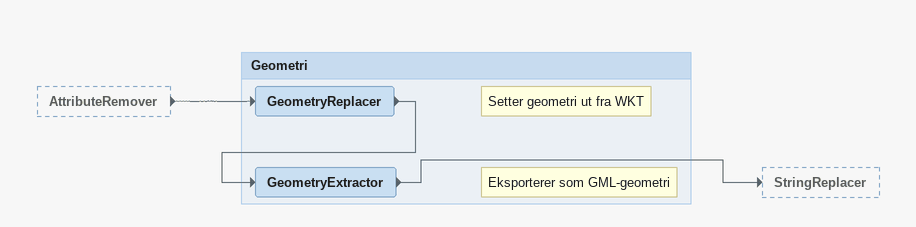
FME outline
AttributeRemover [outside]
    -> GeometryReplacer

Bookmark: Geometri
Note: Setter geometri ut fra WKT
GeometryReplacer
    -> GeometryExtractor
Note: Eksporterer som GML-geometri
GeometryExtractor
    -> StringReplacer
